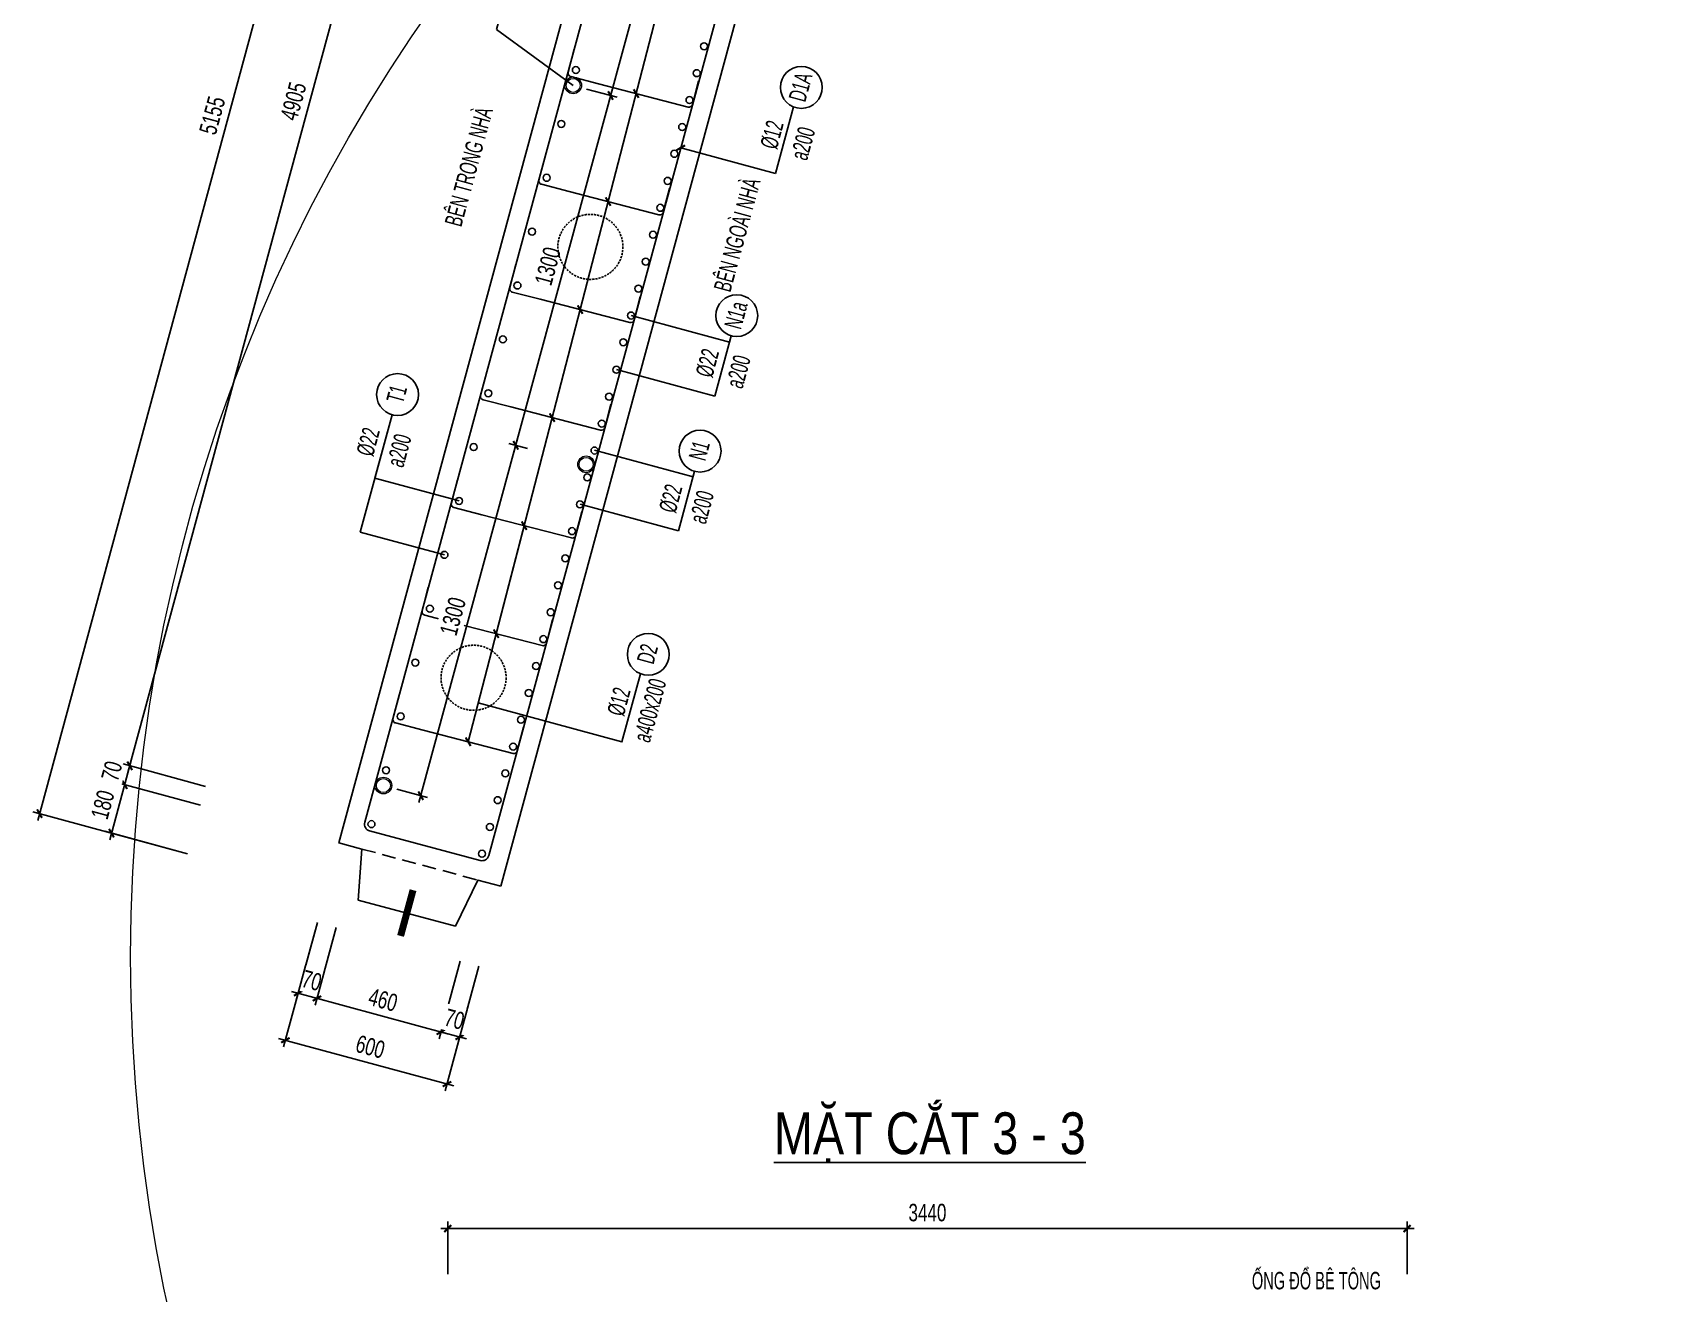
# Model space of a CAD drawing. Header units: millimetres. Extents: x -147841 to 368790, y -162721 to 84261.
# Drawn here: x 260605 to 266476, y -103522 to -99004 of the extents above; entities that cross this region are included whole.
import ezdxf
from ezdxf.enums import TextEntityAlignment as Align

# ---------------------------------------------------------------- set-up
doc = ezdxf.new("R2010")
doc.units = ezdxf.units.MM
doc.header["$LTSCALE"] = 1000
doc.header["$MEASUREMENT"] = 0
doc.header["$PDMODE"] = 1
doc.header["$PDSIZE"] = -10
doc.linetypes.add('DASHED', pattern=[0.75, 0.5, -0.25])
doc.linetypes.add('HIDDEN', pattern=[0.375, 0.25, -0.125])
doc.layers.get('0').update_dxf_attribs({"linetype": 'CONTINUOUS', "lineweight": 18})
doc.layers.get('DEFPOINTS').update_dxf_attribs({"color": 5, "linetype": 'CONTINUOUS', "lineweight": 18})
doc.layers.add('0-THAY', color=7, linetype='CONTINUOUS', lineweight=18)
doc.layers.add('ccu11-Dim', color=8, linetype='CONTINUOUS', lineweight=18)
for name, color, linetype in [('ccu11-Khuat', 9, 'DASHED'), ('ccu11-Manh', 8, 'CONTINUOUS'), ('ccu11-Thep', 4, 'CONTINUOUS'), ('ccu11-Thepdai', 6, 'CONTINUOUS'), ('KC-Cotthep', 8, 'CONTINUOUS'), ('KC-Dim', 8, 'CONTINUOUS'), ('KC-Text', 31, 'CONTINUOUS'), ('KC-Thay', 7, 'CONTINUOUS')]:
    doc.layers.add(name, color=color, linetype=linetype)
doc.styles.add('ARIAL', font='arial.ttf', dxfattribs={"width": 0.7})
doc.styles.add('ccu11-dim', font='vnsimli.shx', dxfattribs={"width": 0.65, "bigfont": 'bigfont.shx'})
doc.dimstyles.new('2.5-25', dxfattribs={"dimscale": 25, "dimtxt": 2.5, "dimasz": 1, "dimexe": 1, "dimexo": 2, "dimgap": 1, "dimtad": 1, "dimdec": 1, "dimrnd": 5, "dimdsep": 46, "dimtxsty": 'ARIAL', "dimblk": 'ARCHTICK', "dimcen": -1, "dimdle": 1, "dimclrd": 256, "dimclre": 256, "dimclrt": 3, "dimadec": 0, "dimazin": 2, "dimtfac": 0.1, "dimtdec": 1, "dimtmove": 0, "dimatfit": 1, "dimldrblk": 'ARCHTICK', "dimfxl": 1, "dimtvp": 0.833333, "dimtfill": 1, "dimtolj": 1, "dimtzin": 12, "dimarcsym": 0})
doc.dimstyles.new('ccu11-100x4', dxfattribs={"dimscale": 100, "dimtxt": 2.5, "dimasz": 1, "dimexe": 1, "dimexo": 2, "dimgap": 1, "dimtad": 1, "dimdec": 0, "dimlfac": 0.25, "dimdsep": 46, "dimtxsty": 'ccu11-dim', "dimblk": 'ARCHTICK', "dimcen": -1, "dimdle": 1, "dimclrd": 256, "dimclre": 256, "dimclrt": 31, "dimadec": 0, "dimazin": 2, "dimtfac": 0.1, "dimtdec": 0, "dimtmove": 0, "dimatfit": 1, "dimldrblk": 'ARCHTICK', "dimfxl": 1, "dimtvp": 0.833333, "dimtolj": 1, "dimtzin": 12, "dimarcsym": 0})

# ---------------------------------------------------------------- blocks, each defined once
blk = doc.blocks.new('A$C260038B3')
at = {"layer": '0-THAY', "linetype": 'Continuous'}
for radius in [120, 100]:
    blk.add_circle((0, 0), radius, dxfattribs=at)
blk = doc.blocks.new('_ARCHTICK')
at = {"color": 0, "linetype": 'ByBlock', "const_width": 0.3}
blk.add_lwpolyline([(-0.5, -0.5), (0.5, 0.5)], dxfattribs=at)
blk = doc.blocks.new('*D527')
at = {"layer": 'DEFPOINTS', "color": 0, "linetype": 'ByBlock', "ltscale": 30, "transparency": 16777216}
for p in [(263015.1, -97974.2), (263124.5, -98003.9), (262541.1, -99192.7)]:
    blk.add_point(p, dxfattribs=at)
at = {"layer": 'KC-Dim', "linetype": 'ByBlock', "lineweight": -2, "ltscale": 30, "transparency": 16777216}
for p, q in [((262668.6, -99253.1), (263021.7, -97950.1)), ((263076.2, -97990.8), (262991, -97967.7)), ((262589.4, -99205.8), (262699.2, -99235.5))]:
    blk.add_line(p, q, dxfattribs=at)
at = {"layer": 'KC-Dim', "linetype": 'ByBlock', "lineweight": -2, "ltscale": 30, "transparency": 16777216, "xscale": 25, "yscale": 25, "zscale": 25}
for p, rotation in [((263015.1, -97974.2), 74.83773115026013), ((262675.1, -99229), 254.8377311502601)]:
    blk.add_blockref('_ARCHTICK', p, dxfattribs=dict(at, rotation=rotation))
at = {"layer": 'KC-Dim', "color": 3, "linetype": 'ByBlock', "ltscale": 30, "transparency": 16777216, "insert": (262790.2, -98586.7), "char_height": 62.5, "attachment_point": 5, "rotation": 74.83773, "style": 'ARIAL', "bg_fill": 3, "box_fill_scale": 1.25, "bg_fill_color": 256, "bg_fill_true_color": 13158600, "bg_fill_transparency": 0}
blk.add_mtext('\\A1;1300', dxfattribs=at)
blk = doc.blocks.new('*D528')
at = {"layer": 'DEFPOINTS', "color": 0, "linetype": 'ByBlock', "ltscale": 30, "transparency": 16777216}
for p in [(262541.1, -99192.7), (262335.4, -100482.6), (262425.2, -100507)]:
    blk.add_point(p, dxfattribs=at)
at = {"layer": 'KC-Dim', "linetype": 'ByBlock', "lineweight": -2, "ltscale": 30, "transparency": 16777216}
for p, q in [((262681.6, -99204.9), (262328.8, -100506.8)), ((262589.4, -99205.8), (262699.2, -99235.5)), ((262377, -100493.9), (262311.2, -100476.1))]:
    blk.add_line(p, q, dxfattribs=at)
at = {"layer": 'KC-Dim', "linetype": 'ByBlock', "lineweight": -2, "ltscale": 30, "transparency": 16777216, "xscale": 25, "yscale": 25, "zscale": 25}
for p, rotation in [((262675.1, -99229), 74.83773115026013), ((262335.4, -100482.6), 254.8377311502601)]:
    blk.add_blockref('_ARCHTICK', p, dxfattribs=dict(at, rotation=rotation))
at = {"layer": 'KC-Dim', "color": 3, "linetype": 'ByBlock', "ltscale": 30, "transparency": 16777216, "insert": (262450.3, -99840.9), "char_height": 62.5, "attachment_point": 5, "rotation": 74.83773, "style": 'ARIAL', "bg_fill": 3, "box_fill_scale": 1.25, "bg_fill_color": 256, "bg_fill_true_color": 13158600, "bg_fill_transparency": 0}
blk.add_mtext('\\A1;1300', dxfattribs=at)
blk = doc.blocks.new('*D529')
at = {"layer": 'DEFPOINTS', "color": 0, "linetype": 'ByBlock', "ltscale": 30, "transparency": 16777216}
for p in [(262425.2, -100507), (261861.1, -101702.2), (261995.1, -101738.5)]:
    blk.add_point(p, dxfattribs=at)
at = {"layer": 'KC-Dim', "linetype": 'ByBlock', "lineweight": -2, "ltscale": 30, "transparency": 16777216}
for p, q in [((262341.9, -100458.5), (261988.5, -101762.6)), ((262377, -100493.9), (262311.2, -100476.1)), ((261909.3, -101715.3), (262019.2, -101745))]:
    blk.add_line(p, q, dxfattribs=at)
at = {"layer": 'KC-Dim', "linetype": 'ByBlock', "lineweight": -2, "ltscale": 30, "transparency": 16777216, "xscale": 25, "yscale": 25, "zscale": 25}
for p, rotation in [((262335.4, -100482.6), 74.83773115026013), ((261995.1, -101738.5), 254.8377311502601)]:
    blk.add_blockref('_ARCHTICK', p, dxfattribs=dict(at, rotation=rotation))
at = {"layer": 'KC-Dim', "color": 3, "linetype": 'ByBlock', "ltscale": 30, "transparency": 16777216, "insert": (262110.3, -101095.7), "char_height": 62.5, "attachment_point": 5, "rotation": 74.83773, "style": 'ARIAL', "bg_fill": 3, "box_fill_scale": 1.25, "bg_fill_color": 256, "bg_fill_true_color": 13158600, "bg_fill_transparency": 0}
blk.add_mtext('\\A1;1300', dxfattribs=at)
blk = doc.blocks.new('att_thep_2')
blk.add_circle((-300, 0), 300)
at = {"color": 3, "style": 'ARIAL', "width": 0.6}
blk.add_attdef('DK', text='', height=250, dxfattribs=at).set_placement((467, 105), align=Align.CENTER)
at = {"color": 31, "style": 'ARIAL', "width": 0.6}
blk.add_attdef('SH', text='', height=250, dxfattribs=at).set_placement((-281, -111), align=Align.CENTER)
at = {"color": 2, "style": 'ARIAL', "width": 0.6}
blk.add_attdef('KC', text='', height=250, dxfattribs=at).set_placement((472, -355), align=Align.CENTER)
blk = doc.blocks.new('*D544')
at = {"layer": 'DEFPOINTS', "color": 0, "linetype": 'ByBlock', "ltscale": 30, "transparency": 16777216}
for p in [(261254.2, -101785.7), (261207.1, -101959.4)]:
    blk.add_point(p, dxfattribs=at)
at = {"layer": 'KC-Dim', "linetype": 'ByBlock', "lineweight": -2, "ltscale": 30, "transparency": 16777216}
for p, q in [((260880.4, -101896.8), (260940.6, -101674.8)), ((261205.9, -101772.6), (260909.9, -101692.4)), ((261158.8, -101946.3), (260862.8, -101866.1))]:
    blk.add_line(p, q, dxfattribs=at)
at = {"layer": 'KC-Dim', "linetype": 'ByBlock', "lineweight": -2, "ltscale": 30, "transparency": 16777216, "xscale": 25, "yscale": 25, "zscale": 25}
for p, rotation in [((260934, -101698.9), 74.83773115026068), ((260886.9, -101872.6), 254.8377311502607)]:
    blk.add_blockref('_ARCHTICK', p, dxfattribs=dict(at, rotation=rotation))
at = {"layer": 'KC-Dim', "color": 3, "linetype": 'ByBlock', "ltscale": 30, "transparency": 16777216, "insert": (260855.6, -101770.9), "char_height": 62.5, "attachment_point": 5, "rotation": 74.83773, "style": 'ARIAL', "bg_fill": 3, "box_fill_scale": 1.25, "bg_fill_color": 256, "bg_fill_true_color": 13158600, "bg_fill_transparency": 0}
blk.add_mtext('\\A1;180', dxfattribs=at)
at = {"layer": 'DEFPOINTS', "color": 0, "linetype": 'ByBlock', "ltscale": 30, "transparency": 16777216}
blk.add_point((260934, -101698.9), dxfattribs=at)
blk = doc.blocks.new('*D545')
at = {"layer": 'DEFPOINTS', "color": 0, "linetype": 'ByBlock', "ltscale": 30, "transparency": 16777216}
for p in [(261272.5, -101718.1), (261254.2, -101785.7)]:
    blk.add_point(p, dxfattribs=at)
at = {"layer": 'KC-Dim', "linetype": 'ByBlock', "lineweight": -2, "ltscale": 30, "transparency": 16777216}
for p, q in [((260927.5, -101723), (260958.9, -101607.2)), ((261224.2, -101705), (260928.2, -101624.8)), ((261205.9, -101772.6), (260909.9, -101692.4))]:
    blk.add_line(p, q, dxfattribs=at)
at = {"layer": 'KC-Dim', "linetype": 'ByBlock', "lineweight": -2, "ltscale": 30, "transparency": 16777216, "xscale": 25, "yscale": 25, "zscale": 25}
for p, rotation in [((260952.3, -101631.4), 74.83773115026068), ((260934, -101698.9), 254.8377311502607)]:
    blk.add_blockref('_ARCHTICK', p, dxfattribs=dict(at, rotation=rotation))
at = {"layer": 'KC-Dim', "color": 3, "linetype": 'ByBlock', "ltscale": 30, "transparency": 16777216, "insert": (260888.2, -101650.2), "char_height": 62.5, "attachment_point": 5, "rotation": 74.83773, "style": 'ARIAL', "bg_fill": 3, "box_fill_scale": 1.25, "bg_fill_color": 256, "bg_fill_true_color": 13158600, "bg_fill_transparency": 0}
blk.add_mtext('\\A1;70', dxfattribs=at)
at = {"layer": 'DEFPOINTS', "color": 0, "linetype": 'ByBlock', "ltscale": 30, "transparency": 16777216}
blk.add_point((260952.3, -101631.4), dxfattribs=at)
blk = doc.blocks.new('*D546')
at = {"layer": 'DEFPOINTS', "color": 0, "linetype": 'ByBlock', "ltscale": 30, "transparency": 16777216}
for p in [(262235.1, -96897.8), (262555.2, -96984.6), (261272.5, -101718.1)]:
    blk.add_point(p, dxfattribs=at)
at = {"layer": 'KC-Dim', "linetype": 'ByBlock', "lineweight": -2, "ltscale": 30, "transparency": 16777216}
for p, q in [((260945.8, -101655.5), (262241.6, -96873.7)), ((262506.9, -96971.5), (262210.9, -96891.3)), ((261224.2, -101705), (260928.2, -101624.8))]:
    blk.add_line(p, q, dxfattribs=at)
at = {"layer": 'KC-Dim', "linetype": 'ByBlock', "lineweight": -2, "ltscale": 30, "transparency": 16777216, "xscale": 25, "yscale": 25, "zscale": 25}
for p, rotation in [((262235.1, -96897.8), 74.83773115026068), ((260952.3, -101631.4), 254.8377311502607)]:
    blk.add_blockref('_ARCHTICK', p, dxfattribs=dict(at, rotation=rotation))
at = {"layer": 'KC-Dim', "color": 3, "linetype": 'ByBlock', "ltscale": 30, "transparency": 16777216, "insert": (261538.8, -99249.7), "char_height": 62.5, "attachment_point": 5, "rotation": 74.83773, "style": 'ARIAL', "bg_fill": 3, "box_fill_scale": 1.25, "bg_fill_color": 256, "bg_fill_true_color": 13158600, "bg_fill_transparency": 0}
blk.add_mtext('\\A1;4905', dxfattribs=at)
blk = doc.blocks.new('*D547')
at = {"layer": 'DEFPOINTS', "color": 0, "linetype": 'ByBlock', "ltscale": 30, "transparency": 16777216}
for p in [(261637.6, -102144.7), (261705.1, -102163)]:
    blk.add_point(p, dxfattribs=at)
at = {"layer": 'KC-Dim', "linetype": 'ByBlock', "lineweight": -2, "ltscale": 30, "transparency": 16777216}
for p, q in [((261624.5, -102192.9), (261549.2, -102470.9)), ((261692.1, -102211.3), (261616.7, -102489.2)), ((261647.4, -102471.6), (261531.6, -102440.2))]:
    blk.add_line(p, q, dxfattribs=at)
at = {"layer": 'KC-Dim', "linetype": 'ByBlock', "lineweight": -2, "ltscale": 30, "transparency": 16777216, "xscale": 25, "yscale": 25, "zscale": 25}
for p, rotation in [((261555.7, -102446.7), 164.837731150091), ((261623.3, -102465), 344.837731150091)]:
    blk.add_blockref('_ARCHTICK', p, dxfattribs=dict(at, rotation=rotation))
at = {"layer": 'KC-Dim', "color": 3, "linetype": 'ByBlock', "ltscale": 30, "transparency": 16777216, "insert": (261604.4, -102401), "char_height": 62.5, "attachment_point": 5, "rotation": 344.83773, "style": 'ARIAL', "bg_fill": 3, "box_fill_scale": 1.25, "bg_fill_color": 256, "bg_fill_true_color": 13158600, "bg_fill_transparency": 0}
blk.add_mtext('\\A1;70', dxfattribs=at)
at = {"layer": 'DEFPOINTS', "color": 0, "linetype": 'ByBlock', "ltscale": 30, "transparency": 16777216}
blk.add_point((261555.7, -102446.7), dxfattribs=at)
blk = doc.blocks.new('*D548')
at = {"layer": 'DEFPOINTS', "color": 0, "linetype": 'ByBlock', "ltscale": 30, "transparency": 16777216}
for p in [(261705.1, -102162.8), (262149.1, -102283.2), (262067.1, -102585.4)]:
    blk.add_point(p, dxfattribs=at)
at = {"layer": 'KC-Dim', "linetype": 'ByBlock', "lineweight": -2, "ltscale": 30, "transparency": 16777216}
for p, q in [((261692, -102211), (261616.5, -102489.1)), ((262136, -102331.5), (262060.5, -102609.6)), ((261599, -102458.4), (262091.2, -102592))]:
    blk.add_line(p, q, dxfattribs=at)
at = {"layer": 'KC-Dim', "linetype": 'ByBlock', "lineweight": -2, "ltscale": 30, "transparency": 16777216, "xscale": 25, "yscale": 25, "zscale": 25}
for p, rotation in [((261623.1, -102465), 164.8211816625073), ((262067.1, -102585.4), 344.8211816625073)]:
    blk.add_blockref('_ARCHTICK', p, dxfattribs=dict(at, rotation=rotation))
at = {"layer": 'KC-Dim', "color": 3, "linetype": 'ByBlock', "ltscale": 30, "transparency": 16777216, "insert": (261860, -102470.3), "char_height": 62.5, "attachment_point": 5, "rotation": 344.82118, "style": 'ARIAL', "bg_fill": 3, "box_fill_scale": 1.25, "bg_fill_color": 256, "bg_fill_true_color": 13158600, "bg_fill_transparency": 0}
blk.add_mtext('\\A1;460', dxfattribs=at)
blk = doc.blocks.new('*D549')
at = {"layer": 'DEFPOINTS', "color": 0, "linetype": 'ByBlock', "ltscale": 30, "transparency": 16777216}
for p in [(262149.1, -102283.2), (262216.6, -102301.6)]:
    blk.add_point(p, dxfattribs=at)
at = {"layer": 'KC-Dim', "linetype": 'ByBlock', "lineweight": -2, "ltscale": 30, "transparency": 16777216}
for p, q in [((262136, -102331.5), (262060.5, -102609.6)), ((262203.5, -102349.8), (262128.1, -102627.9)), ((262042.9, -102578.9), (262158.8, -102610.3))]:
    blk.add_line(p, q, dxfattribs=at)
at = {"layer": 'KC-Dim', "linetype": 'ByBlock', "lineweight": -2, "ltscale": 30, "transparency": 16777216, "xscale": 25, "yscale": 25, "zscale": 25}
for p, rotation in [((262067.1, -102585.4), 164.8211816624002), ((262134.6, -102603.8), 344.8211816624002)]:
    blk.add_blockref('_ARCHTICK', p, dxfattribs=dict(at, rotation=rotation))
at = {"layer": 'KC-Dim', "color": 3, "linetype": 'ByBlock', "ltscale": 30, "transparency": 16777216, "insert": (262115.8, -102539.7), "char_height": 62.5, "attachment_point": 5, "rotation": 344.82118, "style": 'ARIAL', "bg_fill": 3, "box_fill_scale": 1.25, "bg_fill_color": 256, "bg_fill_true_color": 13158600, "bg_fill_transparency": 0}
blk.add_mtext('\\A1;70', dxfattribs=at)
at = {"layer": 'DEFPOINTS', "color": 0, "linetype": 'ByBlock', "ltscale": 30, "transparency": 16777216}
blk.add_point((262134.6, -102603.8), dxfattribs=at)
blk = doc.blocks.new('*D550')
at = {"layer": 'DEFPOINTS', "color": 0, "linetype": 'ByBlock', "ltscale": 30, "transparency": 16777216}
for p in [(261637.6, -102144.5), (262216.6, -102301.6), (262089, -102771.9)]:
    blk.add_point(p, dxfattribs=at)
at = {"layer": 'KC-Dim', "linetype": 'ByBlock', "lineweight": -2, "ltscale": 30, "transparency": 16777216}
for p, q in [((261624.5, -102192.7), (261503.5, -102639)), ((262203.5, -102349.8), (262082.5, -102796.1)), ((261485.9, -102608.3), (262113.1, -102778.5))]:
    blk.add_line(p, q, dxfattribs=at)
at = {"layer": 'KC-Dim', "linetype": 'ByBlock', "lineweight": -2, "ltscale": 30, "transparency": 16777216, "xscale": 25, "yscale": 25, "zscale": 25}
for p, rotation in [((261510, -102614.9), 164.8211816625075), ((262089, -102771.9), 344.8211816625076)]:
    blk.add_blockref('_ARCHTICK', p, dxfattribs=dict(at, rotation=rotation))
at = {"layer": 'KC-Dim', "color": 3, "linetype": 'ByBlock', "ltscale": 30, "transparency": 16777216, "insert": (261814.4, -102638.5), "char_height": 62.5, "attachment_point": 5, "rotation": 344.82118, "style": 'ARIAL', "bg_fill": 3, "box_fill_scale": 1.25, "bg_fill_color": 256, "bg_fill_true_color": 13158600, "bg_fill_transparency": 0}
blk.add_mtext('\\A1;600', dxfattribs=at)
blk = doc.blocks.new('*D551')
at = {"layer": 'DEFPOINTS', "color": 0, "linetype": 'ByBlock', "ltscale": 30, "transparency": 16777216}
for p in [(261977.1, -96827.9), (262555.2, -96984.6), (261207.1, -101959.4)]:
    blk.add_point(p, dxfattribs=at)
at = {"layer": 'KC-Dim', "linetype": 'ByBlock', "lineweight": -2, "ltscale": 30, "transparency": 16777216}
for p, q in [((260622.4, -101826.9), (261983.6, -96803.8)), ((262506.9, -96971.5), (261952.9, -96821.4)), ((261158.8, -101946.3), (260604.8, -101796.2))]:
    blk.add_line(p, q, dxfattribs=at)
at = {"layer": 'KC-Dim', "linetype": 'ByBlock', "lineweight": -2, "ltscale": 30, "transparency": 16777216, "xscale": 25, "yscale": 25, "zscale": 25}
for p, rotation in [((261977.1, -96827.9), 74.83773115060737), ((260629, -101802.7), 254.8377311506074)]:
    blk.add_blockref('_ARCHTICK', p, dxfattribs=dict(at, rotation=rotation))
at = {"layer": 'KC-Dim', "color": 3, "linetype": 'ByBlock', "ltscale": 30, "transparency": 16777216, "insert": (261248.1, -99300.4), "char_height": 62.5, "attachment_point": 5, "rotation": 74.83773, "style": 'ARIAL', "bg_fill": 3, "box_fill_scale": 1.25, "bg_fill_color": 256, "bg_fill_true_color": 13158600, "bg_fill_transparency": 0}
blk.add_mtext('\\A1;5155', dxfattribs=at)
blk = doc.blocks.new('*D572')
at = {"layer": 'DEFPOINTS', "color": 0, "linetype": 'ByBlock', "ltscale": 30, "transparency": 16777216}
for p in [(265529.6, -103289.8), (262091.5, -103502.8), (265529.6, -103502.8)]:
    blk.add_point(p, dxfattribs=at)
at = {"layer": 'KC-Dim', "linetype": 'ByBlock', "lineweight": -2, "ltscale": 30, "transparency": 16777216}
for p, q in [((262091.5, -103452.8), (262091.5, -103264.8)), ((265529.6, -103452.8), (265529.6, -103264.8)), ((262066.5, -103289.8), (265554.6, -103289.8))]:
    blk.add_line(p, q, dxfattribs=at)
at = {"layer": 'KC-Dim', "linetype": 'ByBlock', "lineweight": -2, "ltscale": 30, "transparency": 16777216, "xscale": 25, "yscale": 25, "zscale": 25, "rotation": 180}
blk.add_blockref('_ARCHTICK', (262091.5, -103289.8), dxfattribs=at)
at = {"layer": 'KC-Dim', "linetype": 'ByBlock', "lineweight": -2, "ltscale": 30, "transparency": 16777216, "xscale": 25, "yscale": 25, "zscale": 25}
blk.add_blockref('_ARCHTICK', (265529.6, -103289.8), dxfattribs=at)
at = {"layer": 'KC-Dim', "color": 3, "linetype": 'ByBlock', "ltscale": 30, "transparency": 16777216, "insert": (263810.6, -103232.9), "char_height": 62.5, "attachment_point": 5, "style": 'ARIAL', "bg_fill": 3, "box_fill_scale": 1.25, "bg_fill_color": 256, "bg_fill_true_color": 13158600, "bg_fill_transparency": 0}
blk.add_mtext('\\A1;3440', dxfattribs=at)

msp = doc.modelspace()

# ---------------------------------------------------------------- linework, layer by layer
at = {"layer": 'ccu11-Khuat', "ltscale": 0.1}
msp.add_line((261784.01, -101929.5), (262199.37, -102040.78), dxfattribs=at)
at = {"layer": 'ccu11-Thep'}
for centre in [(263010.31, -99052.43), (262550.81, -99137.85), (262984.15, -99148.95), (262957.99, -99245.47), (262498.5, -99330.89), (262931.84, -99341.99), (262903.66, -99437.93), (262446.19, -99523.93), (262879.54, -99534.99), (262853.38, -99631.5), (262393.87, -99716.96), (262827.23, -99728.02), (262801.07, -99824.54), (262341.56, -99910), (262774.92, -99921.06), (262748.76, -100017.58), (262289.25, -100103.04), (262720.58, -100113.53), (262696.13, -100211.81), (262236.94, -100296.08), (262669.97, -100308.33), (262643.82, -100404.85), (262184.63, -100489.11), (262617.66, -100501.37), (262591.51, -100597.89), (262132.32, -100682.15), (262565.35, -100694.41), (262537.17, -100790.35), (262080.01, -100875.19), (262512.94, -100887.8), (262486.79, -100984.32), (262027.7, -101068.23), (262460.63, -101080.84), (262434.48, -101177.35), (261975.39, -101261.27), (262408.32, -101273.87), (262382.17, -101370.39), (261923.08, -101454.3), (262353.99, -101466.34), (262326.09, -101562.37), (261870.77, -101647.34), (262298.2, -101658.4), (262270.3, -101754.43), (261818.46, -101840.38), (262242.7, -101850.55), (262214.51, -101946.49)]:
    msp.add_circle(centre, 12.5, dxfattribs=at)
at = {"layer": 'ccu11-Thepdai', "flags": 128}
msp.add_lwpolyline([(263402.32, -97626.09), (263087.32, -97215.95, 0.6207019), (263043.36, -97224.64), (261794.33, -101833.84, 0.4150498), (261811.99, -101864.53), (262208.04, -101970.64, 0.4132933), (262238.64, -101953.04), (263406.62, -97647.87, 0.2341094)], format="xyb", close=True, dxfattribs=at)
for points in [[(262990.51, -99176.66), (262968.56, -99261.36, -0.4142136), (262953.33, -99270.33), (262632.01, -99187.08), (262532.23, -99161.22, -0.4142136), (262523.27, -99145.99), (262545.21, -99061.28)], [(262885.89, -99562.74), (262863.94, -99647.44, -0.4142136), (262848.71, -99656.41), (262527.39, -99573.15), (262427.61, -99547.3, -0.4142136), (262418.65, -99532.06), (262440.59, -99447.36)], [(262781.27, -99948.81), (262759.32, -100033.52, -0.4142136), (262744.08, -100042.48), (262422.77, -99959.23), (262322.99, -99933.37, -0.4142136), (262314.03, -99918.14), (262335.97, -99833.44)], [(262676.65, -100334.89), (262654.7, -100419.59, -0.4142136), (262639.46, -100428.56), (262318.15, -100345.3), (262218.37, -100319.45, -0.4142136), (262209.4, -100304.21), (262231.35, -100219.51)], [(262572.02, -100720.96), (262550.08, -100805.67, -0.4142136), (262534.84, -100814.63), (262213.53, -100731.38), (262113.75, -100705.52, -0.4142136), (262104.78, -100690.29), (262126.73, -100605.59)], [(262467.4, -101107.04), (262445.46, -101191.74, -0.4142136), (262430.22, -101200.71), (262108.91, -101117.45), (262009.13, -101091.6, -0.4142136), (262000.16, -101076.36), (262022.11, -100991.66)], [(262362.78, -101493.12), (262340.83, -101577.82, -0.4142136), (262325.6, -101586.78), (262004.28, -101503.53), (261904.5, -101477.68, -0.4142136), (261895.54, -101462.44), (261917.49, -101377.74)]]:
    msp.add_lwpolyline(points, format="xyb", dxfattribs=at)
at = {"layer": 'KC-Thay', "flags": 128}
msp.add_lwpolyline([(262281.4, -102062.77), (263463.4, -97705.92), (266441.18, -97705.92), (266441.18, -97620.92), (266261.18, -97585.92), (266261.18, -97225.92), (266441.18, -97190.92), (266441.18, -97105.92), (263003.01, -97105.92), (261701.85, -101907.49), (261784.01, -101929.5), (261771.24, -102112.43), (262118.97, -102205.6), (262199.37, -102040.78), (262281.47, -102062.78)], dxfattribs=at)

# ---------------------------------------------------------------- block references
at = {"layer": 'ccu11-Dim', "ltscale": 3000, "rotation": 255.0012696695113}
for p, xscale, yscale, zscale in [((262541.13, -99192.68), 0.2499999999999998, 0.2499999999999998, 0.2499999999999998), ((262587.48, -100550.95), 0.2499999999999998, 0.2499999999999998, 0.2499999999999998), ((261861.09, -101702.18), 0.2499999999999999, 0.2499999999999999, 0.2499999999999999)]:
    msp.add_blockref('A$C260038B3', p, dxfattribs=dict(at, xscale=xscale, yscale=yscale, zscale=zscale))
at = {"layer": 'KC-Cotthep'}
ref = msp.add_blockref('att_thep_2', (263339.15, -99272.51), dxfattribs=dict(at, xscale=-0.25, yscale=0.25, zscale=0.25, rotation=74.8377311502637))
ref.add_attrib('KC', 'a200', dxfattribs={"layer": '0', "color": 2, "height": 62.5, "rotation": 74.837731, "style": 'ARIAL', "width": 0.6}).set_placement((263394.19, -99409.01), align=Align.CENTER)
ref.add_attrib('DK', '%%C12', dxfattribs={"layer": '0', "color": 215, "height": 62.5, "rotation": 74.837731, "style": 'ARIAL', "width": 0.6}).set_placement((263283.37, -99377.58), align=Align.CENTER)
ref.add_attrib('SH', 'D1A', dxfattribs={"layer": '0', "color": 31, "height": 62.5, "rotation": 74.837731, "style": 'ARIAL', "width": 0.6}).set_placement((263385.88, -99206.61), align=Align.CENTER)
ref = msp.add_blockref('att_thep_2', (263107.89, -100090.32), dxfattribs=dict(at, xscale=-0.25, yscale=0.25, zscale=0.25, rotation=74.83773115026516))
ref.add_attrib('KC', 'a200', dxfattribs={"layer": '0', "color": 2, "height": 62.5, "rotation": 74.837731, "style": 'ARIAL', "width": 0.6}).set_placement((263162.93, -100226.82), align=Align.CENTER)
ref.add_attrib('DK', '%%C22', dxfattribs={"layer": '0', "color": 2, "height": 62.5, "rotation": 74.837731, "style": 'ARIAL', "width": 0.6}).set_placement((263052.04, -100195.65), align=Align.CENTER)
ref.add_attrib('SH', 'N1a', dxfattribs={"layer": '0', "color": 31, "height": 62.5, "rotation": 74.837731, "style": 'ARIAL', "width": 0.6}).set_placement((263154.67, -100024.23), align=Align.CENTER)
ref = msp.add_blockref('att_thep_2', (262976.33, -100575.79), dxfattribs=dict(at, xscale=-0.25, yscale=0.25, zscale=0.25, rotation=74.83773115026516))
ref.add_attrib('KC', 'a200', dxfattribs={"layer": '0', "color": 2, "height": 62.5, "rotation": 74.837731, "style": 'ARIAL', "width": 0.6}).set_placement((263031.37, -100712.3), align=Align.CENTER)
ref.add_attrib('DK', '%%C22', dxfattribs={"layer": '0', "color": 2, "height": 62.5, "rotation": 74.837731, "style": 'ARIAL', "width": 0.6}).set_placement((262920.49, -100681.12), align=Align.CENTER)
ref.add_attrib('SH', 'N1', dxfattribs={"layer": '0', "color": 31, "height": 62.5, "rotation": 74.837731, "style": 'ARIAL', "width": 0.6}).set_placement((263023.12, -100509.7), align=Align.CENTER)
ref = msp.add_blockref('att_thep_2', (262790.68, -101304.23), dxfattribs=dict(at, xscale=-0.25, yscale=0.25, zscale=0.25, rotation=74.8377311502637))
ref.add_attrib('KC', 'a400x200', dxfattribs={"layer": '0', "color": 2, "height": 62.5, "rotation": 74.837731, "style": 'ARIAL', "width": 0.6}).set_placement((262845.71, -101440.73), align=Align.CENTER)
ref.add_attrib('DK', '%%C12', dxfattribs={"layer": '0', "color": 215, "height": 62.5, "rotation": 74.837731, "style": 'ARIAL', "width": 0.6}).set_placement((262734.9, -101409.31), align=Align.CENTER)
ref.add_attrib('SH', 'D2', dxfattribs={"layer": '0', "color": 31, "height": 62.5, "rotation": 74.837731, "style": 'ARIAL', "width": 0.6}).set_placement((262837.41, -101238.33), align=Align.CENTER)

# ---------------------------------------------------------------- texts
at = {"layer": 'KC-Text', "color": 1, "style": 'ARIAL', "width": 0.6}
for s, p in [('BÊN TRONG NHÀ', (262197.21, -99492.19)), ('BÊN NGOÀI NHÀ', (263158.64, -99736.18))]:
    msp.add_text(s, height=62.5, rotation=74.837731, dxfattribs=at).set_placement(p, align=Align.CENTER)
at = {"layer": 'KC-Text', "color": 3, "style": 'ARIAL', "width": 0.8}
msp.add_text('%%UMẶT CẮT 3 - 3', height=150, dxfattribs=at).set_placement((263819.41, -103023.34), align=Align.CENTER)
at = {"layer": 'KC-Text', "color": 1, "style": 'ARIAL', "width": 0.6}
msp.add_text('ỐNG ĐỔ BÊ TÔNG', height=62.5, dxfattribs=at).set_placement((264973.08, -103507.64))

# ---------------------------------------------------------------- dimensions: what is measured, and where the dimension line sits
at = {"layer": 'KC-Dim', "linetype": 'ByBlock', "ltscale": 30}
dim = msp.add_linear_dim(base=(260934.02, -101698.89), p1=(261207.09, -101959.39), p2=(261254.17, -101785.65), angle=74.837731, dimstyle='2.5-25', dxfattribs=at)
dim.commit()
dim.dimension.update_dxf_attribs({"geometry": '*D544', "text_midpoint": (260855.55, -101770.88)})

# ---------------------------------------------------------------- leaders
at = {"layer": 'ccu11-Manh', "ltscale": 10}
msp.add_leader([(262748.76, -100017.58), (263101.68, -100113.24), (263107.9, -100090.28)], dimstyle='ccu11-100x4', override={"dimgap": 1, "dimtad": 0, "dimldrblk": 'None'}, dxfattribs=at)

# ---------------------------------------------------------------- next in the draw order: dimensions: what is measured, and where the dimension line sits
at = {"layer": 'KC-Dim', "linetype": 'ByBlock', "ltscale": 30}
dim = msp.add_linear_dim(base=(263015.12, -97974.21), p1=(262541.13, -99192.68), p2=(263124.5, -98003.85), angle=74.837731, dimstyle='2.5-25', dxfattribs=at)
dim.commit()
dim.dimension.update_dxf_attribs({"geometry": '*D527', "text_midpoint": (262790.15, -98586.71)})
for base, p1, p2, angle, picture, middle, dimtype in [((260952.32, -101631.37), (261254.17, -101785.65), (261272.47, -101718.12), 74.837731, '*D545', (260943.17, -101665.13), 160), ((261555.72, -102446.73), (261705.13, -102163), (261637.57, -102144.69), 164.837731, '*D547', (261589.5, -102455.88), 161)]:
    dim = msp.add_linear_dim(base=base, p1=p1, p2=p2, angle=angle, dimstyle='2.5-25', dxfattribs=at)
    dim.commit()
    dim.dimension.update_dxf_attribs({"geometry": picture, "text_midpoint": middle, "dimtype": dimtype})
dim = msp.add_linear_dim(base=(265529.65, -103289.84), p1=(262091.47, -103502.79), p2=(265529.65, -103502.79), dimstyle='2.5-25', dxfattribs=at)
dim.commit()
dim.dimension.update_dxf_attribs({"geometry": '*D572', "text_midpoint": (263810.56, -103232.91)})

# ---------------------------------------------------------------- next in the draw order: block references
at = {"layer": 'KC-Dim', "linetype": 'ByBlock', "ltscale": 30, "xscale": 25, "yscale": 25, "zscale": 25, "rotation": 255.473883920476}
msp.add_blockref('_ARCHTICK', (262766.88, -99222.02), dxfattribs=at)

# ---------------------------------------------------------------- next in the draw order: dimensions: what is measured, and where the dimension line sits
at = {"layer": 'KC-Dim', "linetype": 'ByBlock', "ltscale": 30}
dim = msp.add_linear_dim(base=(262335.37, -100482.63), p1=(262541.13, -99192.68), p2=(262425.23, -100506.98), angle=74.837731, dimstyle='2.5-25', dxfattribs=at)
dim.commit()
dim.dimension.update_dxf_attribs({"geometry": '*D528', "text_midpoint": (262450.28, -99840.92)})
dim = msp.add_aligned_dim(p1=(261705.07, -102162.77), p2=(262149.06, -102283.22), distance=-313.13, dimstyle='2.5-25', dxfattribs=at)
dim.commit()
dim.dimension.update_dxf_attribs({"geometry": '*D548', "text_midpoint": (261859.98, -102470.28)})

# ---------------------------------------------------------------- next in the draw order: leaders
msp.add_leader([(262926.84, -99416.34), (263265.87, -99508.24), (263330.54, -99269.6)], dimstyle='2.5-25', override={"dimgap": 1, "dimtad": 0, "dimfxl": 7, "dimfxlon": 1}, dxfattribs=at)

# ---------------------------------------------------------------- next in the draw order: linework, layer by layer
at = {"layer": 'ccu11-Thep', "linetype": 'HIDDEN', "ltscale": 0.03}
msp.add_circle((262602.84, -99771.53, 242.3), 116.6, dxfattribs=at)

# ---------------------------------------------------------------- next in the draw order: block references
at = {"layer": 'KC-Dim', "linetype": 'ByBlock', "ltscale": 30, "xscale": 25, "yscale": 25, "zscale": 25, "rotation": 255.473883920476}
for p in [(262666.55, -99609.21), (262566.23, -99996.4), (262465.91, -100383.59)]:
    msp.add_blockref('_ARCHTICK', p, dxfattribs=at)

# ---------------------------------------------------------------- next in the draw order: dimensions: what is measured, and where the dimension line sits
at = {"layer": 'KC-Dim', "linetype": 'ByBlock', "ltscale": 30}
dim = msp.add_linear_dim(base=(261995.05, -101738.48), p1=(262425.23, -100506.98), p2=(261861.09, -101702.18), angle=74.837731, dimstyle='2.5-25', dxfattribs=at)
dim.commit()
dim.dimension.update_dxf_attribs({"geometry": '*D529', "text_midpoint": (262110.26, -101095.66)})
dim = msp.add_linear_dim(base=(262134.63, -102603.76), p1=(262149.06, -102283.22), p2=(262216.62, -102301.55), angle=164.821182, dimstyle='2.5-25', dxfattribs=at)
dim.commit()
dim.dimension.update_dxf_attribs({"geometry": '*D549', "text_midpoint": (262100.85, -102594.6), "dimtype": 160})

# ---------------------------------------------------------------- next in the draw order: leaders
at = {"layer": 'ccu11-Manh', "ltscale": 10}
for points in [[(262541.13, -99192.68), (262266.49, -98992.37), (262378.77, -98578.03)], [(262696.45, -100210.62), (263049.37, -100306.28), (263107.89, -100090.32)], [(262617.99, -100500.18), (262970.9, -100595.84), (262976.34, -100575.76)]]:
    msp.add_leader(points, dimstyle='ccu11-100x4', override={"dimgap": 1, "dimtad": 0, "dimldrblk": 'None'}, dxfattribs=at)

# ---------------------------------------------------------------- next in the draw order: linework, layer by layer
at = {"layer": 'ccu11-Thep', "linetype": 'HIDDEN', "ltscale": 0.03}
msp.add_circle((262184.36, -101315.83, 242.3), 116.6, dxfattribs=at)
at = {"layer": 'KC-Dim', "linetype": 'ByBlock', "ltscale": 30}
for points in [[(262265.26, -101157.97), (262365.59, -100770.78)], [(262200.96, -101406.16), (262715.84, -101545.69), (262782.06, -101301.32)]]:
    msp.add_lwpolyline(points, dxfattribs=at)

# ---------------------------------------------------------------- next in the draw order: block references
at = {"layer": 'KC-Dim', "linetype": 'ByBlock', "ltscale": 30, "xscale": 25, "yscale": 25, "zscale": 25, "rotation": 255.473883920476}
for p in [(262365.59, -100770.78), (262265.26, -101157.97)]:
    msp.add_blockref('_ARCHTICK', p, dxfattribs=at)

# ---------------------------------------------------------------- next in the draw order: dimensions: what is measured, and where the dimension line sits
at = {"layer": 'KC-Dim', "linetype": 'ByBlock', "ltscale": 30}
dim = msp.add_aligned_dim(p1=(261637.64, -102144.48), p2=(262216.62, -102301.55), distance=-487.38, dimstyle='2.5-25', dxfattribs=at)
dim.commit()
dim.dimension.update_dxf_attribs({"geometry": '*D550', "text_midpoint": (261814.42, -102638.46)})

# ---------------------------------------------------------------- next in the draw order: leaders
msp.add_leader([(262164.94, -101545.16), (263067.84, -98060.45)], dimstyle='2.5-25', dxfattribs=at)

# ---------------------------------------------------------------- next in the draw order: linework, layer by layer
at = {"layer": 'ccu11-Thep', "const_width": 25}
msp.add_lwpolyline([(261922.85, -102241.05), (261967.36, -102076.98)], dxfattribs=at)

# ---------------------------------------------------------------- next in the draw order: dimensions: what is measured, and where the dimension line sits
at = {"layer": 'KC-Dim', "linetype": 'ByBlock', "ltscale": 30}
dim = msp.add_linear_dim(base=(262235.05, -96897.81), p1=(261272.47, -101718.12), p2=(262555.2, -96984.57), angle=74.837731, dimstyle='2.5-25', dxfattribs=at)
dim.commit()
dim.dimension.update_dxf_attribs({"geometry": '*D546', "text_midpoint": (261538.76, -99249.7)})

# ---------------------------------------------------------------- next in the draw order: dimensions: what is measured, and where the dimension line sits
dim = msp.add_aligned_dim(p1=(261207.09, -101959.39), p2=(262555.2, -96984.57), distance=598.98, dimstyle='2.5-25', dxfattribs=at)
dim.commit()
dim.dimension.update_dxf_attribs({"geometry": '*D551', "text_midpoint": (261248.09, -99300.43)})

# ---------------------------------------------------------------- next in the draw order: linework, layer by layer
at = {"layer": 'DEFPOINTS', "ltscale": 3000}
msp.add_circle((266851.25, -102315.13), 5896.08, dxfattribs=at)

# ---------------------------------------------------------------- next in the draw order: block references
at = {"layer": 'KC-Cotthep'}
ref = msp.add_blockref('att_thep_2', (261892.34, -100373.07), dxfattribs=dict(at, xscale=-0.25, yscale=0.25, zscale=0.25, rotation=74.83773115026452))
ref.add_attrib('KC', 'a200', dxfattribs={"layer": '0', "color": 2, "height": 62.5, "rotation": 74.837731, "style": 'ARIAL', "width": 0.6}).set_placement((261947.37, -100509.57), align=Align.CENTER)
ref.add_attrib('DK', '%%C22', dxfattribs={"layer": '0', "color": 2, "height": 62.5, "rotation": 74.837731, "style": 'ARIAL', "width": 0.6}).set_placement((261836.49, -100478.4), align=Align.CENTER)
ref.add_attrib('SH', 'T1', dxfattribs={"layer": '0', "color": 31, "height": 62.5, "rotation": 74.837731, "style": 'ARIAL', "width": 0.6}).set_placement((261939.12, -100306.98), align=Align.CENTER)

# ---------------------------------------------------------------- next in the draw order: leaders
at = {"layer": 'ccu11-Manh', "ltscale": 10}
for points in [[(262080.01, -100875.19), (261778.42, -100793.46), (261892.33, -100373.11)], [(262132.32, -100682.15), (261830.73, -100600.42), (261892.34, -100373.07)], [(262565.67, -100693.21), (262918.59, -100788.88), (262976.33, -100575.79)]]:
    msp.add_leader(points, dimstyle='ccu11-100x4', override={"dimgap": 1, "dimtad": 0, "dimldrblk": 'None'}, dxfattribs=at)

doc.saveas('drawing.dxf')
